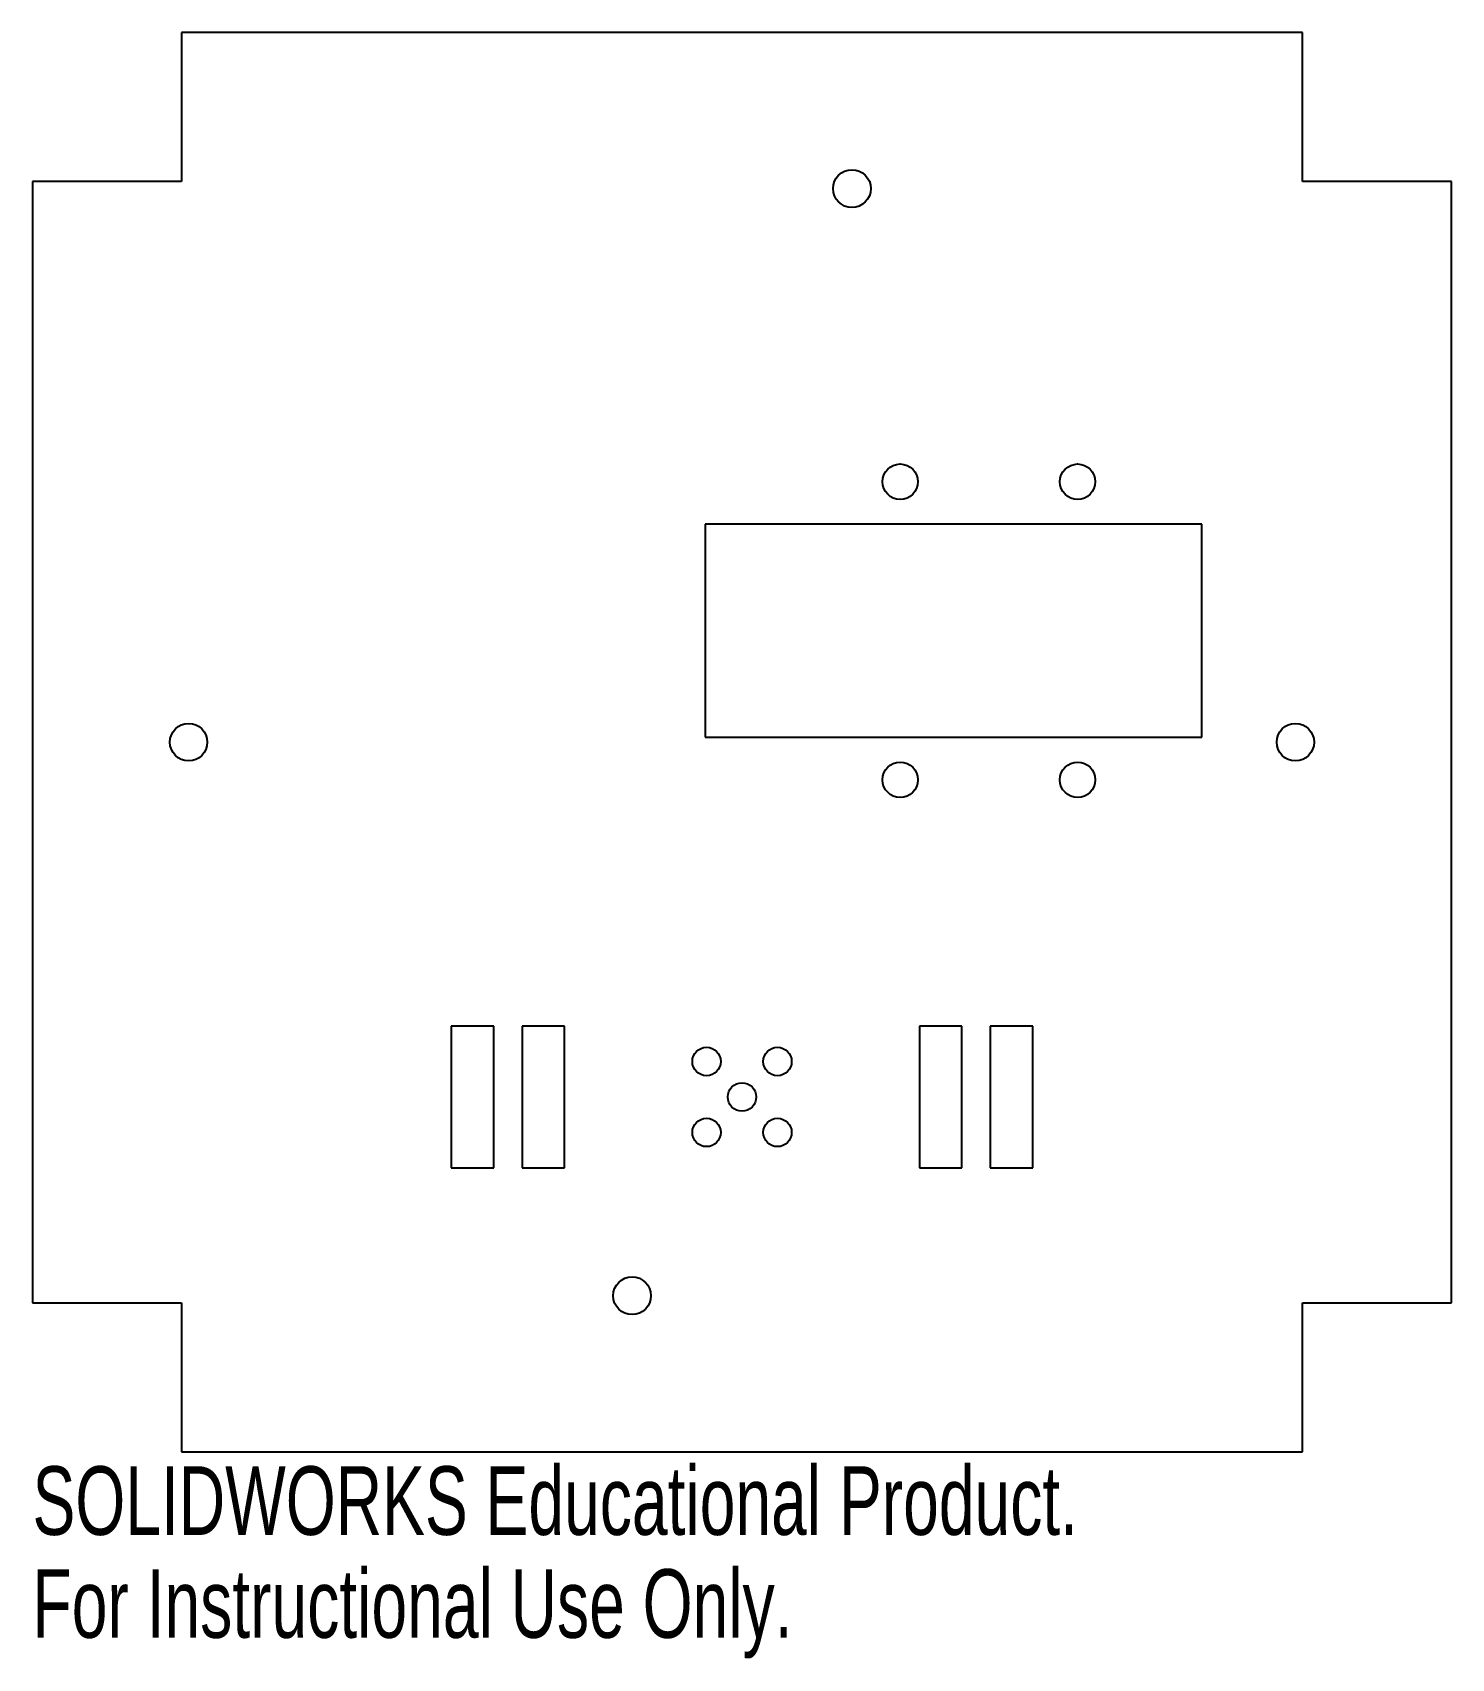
# Model space of a CAD drawing. Header units: millimetres. Extents: x -50 to 50, y -65 to 50.
import ezdxf

# ---------------------------------------------------------------- set-up
doc = ezdxf.new("R2010")
doc.units = ezdxf.units.MM
doc.styles.add('SLDTEXTSTYLE0', font='TXT', dxfattribs={"width": 0.7})

msp = doc.modelspace()

# ---------------------------------------------------------------- linework, layer by layer
at = {"color": 7, "linetype": 'Continuous', "lineweight": 25}
for p, q in [((39.5, 50), (-39.5, 50)), ((-39.5, 50), (-39.5, 39.5)), ((39.5, 39.5), (39.5, 50)), ((-39.5, 39.5), (-50, 39.5)), ((-50, 39.5), (-50, -39.5)), ((50, 39.5), (39.5, 39.5)), ((50, -39.5), (50, 39.5)), ((-2.6, 15.35), (-2.6, 0.35)), ((32.4, 15.35), (-2.6, 15.35)), ((32.4, 0.35), (32.4, 15.35)), ((-2.6, 0.35), (32.4, 0.35)), ((-20.5, -20), (-20.5, -30)), ((-17.5, -20), (-20.5, -20)), ((-17.5, -30), (-17.5, -20)), ((-15.5, -20), (-15.5, -30)), ((-12.5, -20), (-15.5, -20)), ((-12.5, -30), (-12.5, -20)), ((12.5, -20), (12.5, -30)), ((15.5, -20), (12.5, -20)), ((15.5, -30), (15.5, -20)), ((17.5, -20), (17.5, -30)), ((20.5, -20), (17.5, -20)), ((20.5, -30), (20.5, -20)), ((-20.5, -30), (-17.5, -30)), ((-15.5, -30), (-12.5, -30)), ((12.5, -30), (15.5, -30)), ((17.5, -30), (20.5, -30)), ((-50, -39.5), (-39.5, -39.5)), ((-39.5, -39.5), (-39.5, -50)), ((39.5, -50), (39.5, -39.5)), ((39.5, -39.5), (50, -39.5)), ((-39.5, -50), (39.5, -50))]:
    msp.add_line(p, q, dxfattribs=at)
for centre, radius in [((7.75, 39), 1.33), ((11.15, 18.35), 1.25), ((23.65, 18.35), 1.25), ((-39, 0), 1.32), ((39, 0), 1.32), ((11.15, -2.65), 1.25), ((23.65, -2.65), 1.25), ((-2.5, -22.5), 1), ((2.5, -22.5), 1), ((0, -25), 1), ((-2.5, -27.5), 1), ((2.5, -27.5), 1), ((-7.75, -39), 1.33)]:
    msp.add_circle(centre, radius, dxfattribs=at)

# ---------------------------------------------------------------- texts
at = {"color": 7, "linetype": 'Continuous', "char_height": 4.8336, "attachment_point": 1, "style": 'SLDTEXTSTYLE0'}
for s, insert in [('SOLIDWORKS Educational Product.', (-50, -51.02)), ('For Instructional Use Only.', (-50, -58.27))]:
    msp.add_mtext(s, dxfattribs=dict(at, insert=insert))

doc.saveas('drawing.dxf')
